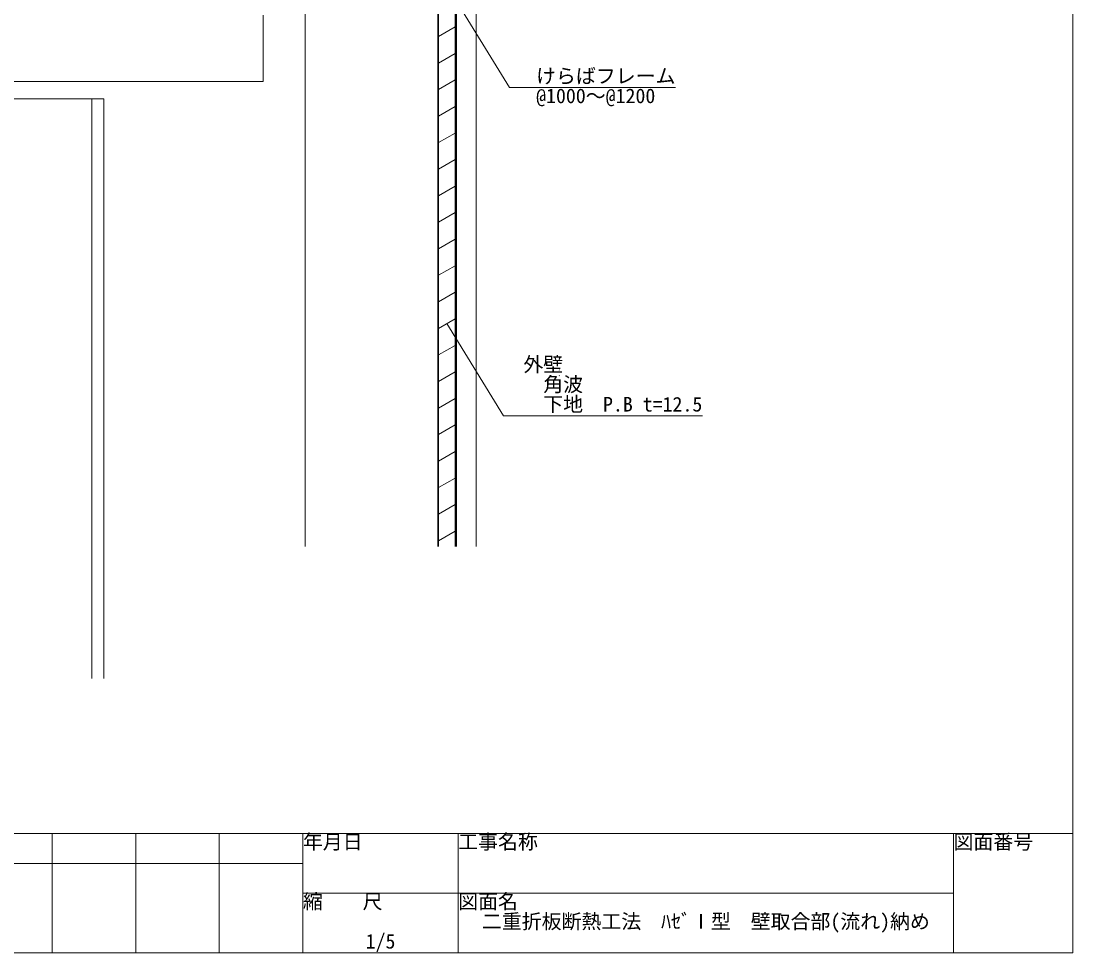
# Model space of a CAD drawing. Units: millimetres at full size, sheet at 1:5; details may follow other scales. Extents: x -3142 to 7368, y -2477 to 957.
# Drawn here: x -1974 to -1182, y -2477 to -1775 of the extents above; entities that cross this region are included whole.
import ezdxf
from ezdxf.enums import TextEntityAlignment as Align

# ---------------------------------------------------------------- set-up
doc = ezdxf.new("R2010")
doc.units = ezdxf.units.MM
doc.header["$LTSCALE"] = 5
doc.layers.add('0-0_0', color=7, linetype='Continuous', lineweight=18)
doc.styles.add('ＭＳ ゴシック', font='')
doc.styles.get('ＭＳ ゴシック').set_extended_font_data('MS Gothic')

msp = doc.modelspace()

# ---------------------------------------------------------------- linework, layer by layer
at = {"layer": '0-0_0', "color": 4}
for p, q in [((-1659.82, -2171.167), (-1659.82, -1299.574)), ((-1647.32, -1299.574), (-1647.32, -2171.167)), ((-1659.82, -1786.791), (-1647.32, -1779.574)), ((-1659.82, -1806.791), (-1647.32, -1799.574)), ((-1659.82, -1826.791), (-1647.32, -1819.574)), ((-1481.276, -1825.348), (-1606.276, -1825.348)), ((-1659.82, -1846.791), (-1647.32, -1839.574)), ((-1659.82, -1866.791), (-1647.32, -1859.574)), ((-1659.82, -1886.791), (-1647.32, -1879.574)), ((-1659.82, -1906.791), (-1647.32, -1899.574)), ((-1659.82, -1926.791), (-1647.32, -1919.574)), ((-1659.82, -1946.791), (-1647.32, -1939.574)), ((-1659.82, -1966.791), (-1647.32, -1959.574)), ((-1659.82, -1986.791), (-1647.32, -1979.574)), ((-1659.82, -2006.791), (-1647.32, -1999.574)), ((-1653.57, -2003.182), (-1610.882, -2072.737)), ((-1659.82, -2026.791), (-1647.32, -2019.574)), ((-1659.82, -2046.791), (-1647.32, -2039.574)), ((-1659.82, -2066.791), (-1647.32, -2059.574)), ((-1610.882, -2072.737), (-1460.882, -2072.737)), ((-1659.82, -2086.791), (-1647.32, -2079.574)), ((-1659.82, -2106.791), (-1647.32, -2099.574)), ((-1659.82, -2126.791), (-1647.32, -2119.574)), ((-1659.82, -2146.791), (-1647.32, -2139.574)), ((-1659.82, -2166.791), (-1647.32, -2159.574))]:
    msp.add_line(p, q, dxfattribs=at)
at = {"layer": '0-0_0', "color": 2}
for p, q in [((-1646.82, -2171.167), (-1646.82, -1299.574)), ((-1646.32, -2171.167), (-1646.32, -1299.574)), ((-1631.32, -1299.574), (-1631.32, -2171.167))]:
    msp.add_line(p, q, dxfattribs=at)
at = {"layer": '0-0_0'}
for p, q in [((-1760.32, -2171.167), (-1760.32, -1345.347)), ((-1660.32, -2171.167), (-1660.32, -1347.647)), ((-1792.02, -1770.739), (-1792.02, -1820.739)), ((-1792.02, -1820.739), (-2192.02, -1820.739)), ((-1921.02, -2270.739), (-1921.02, -1833.739)), ((-1912.02, -2270.739), (-1912.02, -1833.739)), ((-1568.916, -2038.142), (-1568.765, -2038.293)), ((-1568.916, -2042.385), (-1568.765, -2042.536)), ((-1568.916, -2046.627), (-1568.765, -2046.778)), ((-3141.76, -2387.489), (-1181.76, -2387.489)), ((-1950.978, -2387.489), (-1950.978, -2477.489)), ((-1887.978, -2387.489), (-1887.978, -2477.489)), ((-1824.978, -2387.489), (-1824.978, -2477.489)), ((-1761.978, -2387.489), (-1761.978, -2477.489)), ((-1644.98, -2387.489), (-1644.98, -2477.489)), ((-1271.76, -2387.489), (-1271.76, -2477.489)), ((-1761.978, -2409.989), (-2013.978, -2409.989)), ((-1761.978, -2432.489), (-1271.76, -2432.489))]:
    msp.add_line(p, q, dxfattribs=at)
msp.add_lwpolyline([(-3141.76, -1082.489), (-1181.76, -1082.489), (-1181.76, -2477.489), (-3141.76, -2477.489)], close=True, dxfattribs=at)
at = {"layer": '0-0_0', "color": 4}
msp.add_lwpolyline([(-1606.276, -1825.348), (-1693.186, -1683.739), (-1843.186, -1683.739)], dxfattribs=at)
at = {"layer": '0-0_0'}
msp.add_lwpolyline([(-1992.02, -1820.739), (-1992.02, -1833.739), (-1912.02, -1833.739)], dxfattribs=at)

# ---------------------------------------------------------------- texts
at = {"layer": '0-0_0', "style": 'ＭＳ ゴシック'}
for s, p in [('けらばフレーム', (-1586.276, -1825.348)), ('@1000～@1200', (-1586.276, -1840.348)), ('外壁', (-1595.882, -2042.737)), ('\u3000角波', (-1595.882, -2057.737)), ('\u3000下地\u3000P.B t=12.5', (-1595.882, -2072.737)), ('年月日', (-1761.978, -2402.489)), ('工事名称', (-1644.98, -2402.489)), ('図面番号', (-1271.76, -2402.489)), ('縮\u3000\u3000尺', (-1761.978, -2447.489)), ('図面名', (-1644.979, -2447.489)), ('二重折板断熱工法\u3000ﾊｾﾞⅠ型\u3000壁取合部(流れ)納め', (-1627.12, -2462.489)), ('1/5', (-1714.729, -2477.489))]:
    msp.add_text(s, height=11, dxfattribs=at).set_placement(p, align=Align.BOTTOM_LEFT)

doc.saveas('drawing.dxf')
